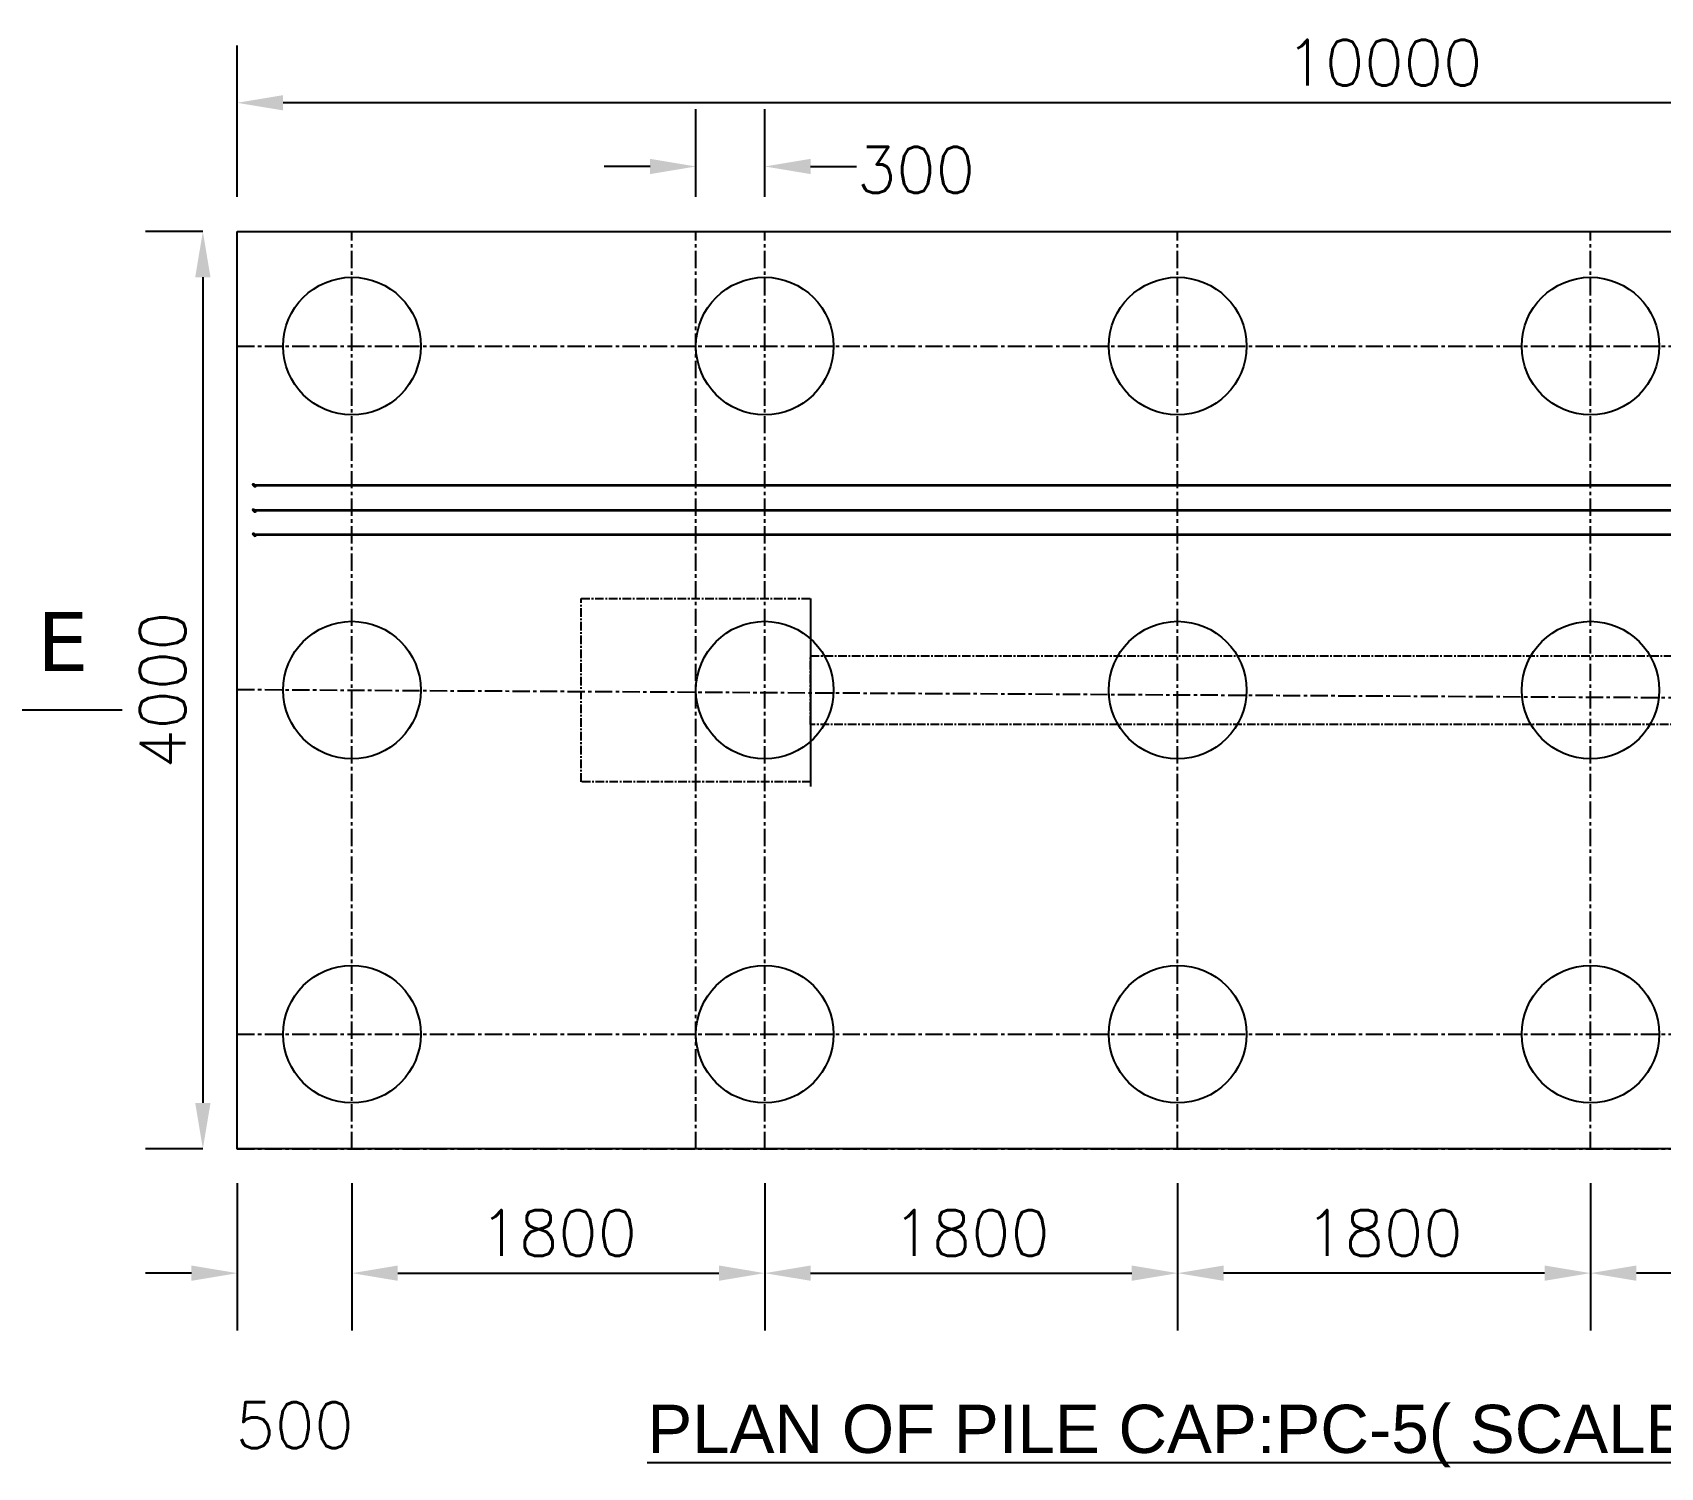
# Model space of a CAD drawing. Header units: millimetres. Extents: x 6239764 to 13047540, y 367704 to 979893.
# Drawn here: x 6545570 to 6552667, y 367859 to 374115 of the extents above; entities that cross this region are included whole.
import ezdxf

# ---------------------------------------------------------------- set-up
doc = ezdxf.new("R2010")
doc.units = ezdxf.units.MM
doc.header["$LTSCALE"] = 300
for name, pattern in [('CENTERX2', [4, 2.5, -0.5, 0.5, -0.5]), ('G', [2, 1.25, -0.25, 0.25, -0.25]), ('K', [2.5, 1.25, -0.25, 0.25, -0.25, 0.25, -0.25])]:
    doc.linetypes.add(name, pattern=pattern)
for name, color, linetype in [('05', 1, 'G'), ('07', 6, 'K'), ('DIM', 4, 'Continuous'), ('TEXT', 7, 'Continuous')]:
    doc.layers.add(name, color=color, linetype=linetype)
doc.layers.add('ROD', color=10, linetype='Continuous', lineweight=35)
doc.styles.add('1-100', font='romans.shx', dxfattribs={"height": 200})
doc.styles.add('1-37.5', font='arial.ttf')
doc.styles.add('ver', font='verdana.ttf')
doc.dimstyles.new('1-100', dxfattribs={"dimtxt": 210, "dimasz": 200, "dimexe": 250, "dimexo": 150, "dimgap": 75, "dimtad": 1, "dimdec": 0, "dimzin": 3, "dimdsep": 46, "dimtxsty": '1-100', "dimcen": 0.09, "dimclrd": 161, "dimclre": 161, "dimclrt": 161, "dimadec": 0, "dimazin": 0, "dimtfac": 1, "dimtdec": 0, "dimtofl": 0, "dimtmove": 2, "dimatfit": 3, "dimfxl": 1, "dimtolj": 1, "dimtzin": 0, "dimarcsym": 0})

# ---------------------------------------------------------------- blocks, each defined once
blk = doc.blocks.new('*D323')
at = {"layer": '07', "color": 161, "linetype": 'Continuous', "lineweight": -2, "ltscale": 0.1, "transparency": 16777216}
for p, q in [((6546962.1, 369097.6), (6546962.1, 368455.7)), ((6548762.1, 369097.6), (6548762.1, 368455.7)), ((6547162.1, 368705.7), (6548562.1, 368705.7))]:
    blk.add_line(p, q, dxfattribs=at)
at = {"layer": '07', "color": 161, "linetype": 'Continuous', "ltscale": 0.1, "transparency": 16777216}
for points in [[(6547162.1, 368739.1), (6547162.1, 368672.4), (6546962.1, 368705.7)], [(6548562.1, 368739.1), (6548562.1, 368672.4), (6548762.1, 368705.7)]]:
    blk.add_solid(points, dxfattribs=at)
at = {"layer": 'Defpoints', "color": 0, "linetype": 'Continuous', "ltscale": 0.1, "transparency": 16777216}
for p in [(6546962.1, 369247.6), (6548762.1, 369247.6), (6548762.1, 368705.7)]:
    blk.add_point(p, dxfattribs=at)
at = {"layer": '07', "color": 161, "linetype": 'Continuous', "ltscale": 0.1, "transparency": 16777216, "insert": (6547862.1, 368880.7), "char_height": 200, "attachment_point": 5, "style": '1-100'}
blk.add_mtext('\\A1;1800', dxfattribs=at)
blk = doc.blocks.new('*D324')
at = {"layer": '07', "color": 161, "linetype": 'Continuous', "lineweight": -2, "ltscale": 0.1, "transparency": 16777216}
for p, q in [((6548762.1, 369097.6), (6548762.1, 368455.7)), ((6550562.1, 369097.6), (6550562.1, 368455.7)), ((6548962.1, 368705.7), (6550362.1, 368705.7))]:
    blk.add_line(p, q, dxfattribs=at)
at = {"layer": '07', "color": 161, "linetype": 'Continuous', "ltscale": 0.1, "transparency": 16777216}
for points in [[(6548962.1, 368739.1), (6548962.1, 368672.4), (6548762.1, 368705.7)], [(6550362.1, 368739.1), (6550362.1, 368672.4), (6550562.1, 368705.7)]]:
    blk.add_solid(points, dxfattribs=at)
at = {"layer": 'Defpoints', "color": 0, "linetype": 'Continuous', "ltscale": 0.1, "transparency": 16777216}
for p in [(6548762.1, 369247.6), (6550562.1, 369247.6), (6550562.1, 368705.7)]:
    blk.add_point(p, dxfattribs=at)
at = {"layer": '07', "color": 161, "linetype": 'Continuous', "ltscale": 0.1, "transparency": 16777216, "insert": (6549662.1, 368880.7), "char_height": 200, "attachment_point": 5, "style": '1-100'}
blk.add_mtext('\\A1;1800', dxfattribs=at)
blk = doc.blocks.new('*D325')
at = {"layer": '07', "color": 161, "linetype": 'Continuous', "lineweight": -2, "ltscale": 0.1, "transparency": 16777216}
for p, q in [((6550562.1, 369097.6), (6550562.1, 368455.7)), ((6552362.1, 369097.6), (6552362.1, 368455.7)), ((6552162.1, 368705.7), (6550762.1, 368705.7))]:
    blk.add_line(p, q, dxfattribs=at)
at = {"layer": '07', "color": 161, "linetype": 'Continuous', "ltscale": 0.1, "transparency": 16777216}
for points in [[(6550762.1, 368739.1), (6550762.1, 368672.4), (6550562.1, 368705.7)], [(6552162.1, 368739.1), (6552162.1, 368672.4), (6552362.1, 368705.7)]]:
    blk.add_solid(points, dxfattribs=at)
at = {"layer": 'Defpoints', "color": 0, "linetype": 'Continuous', "ltscale": 0.1, "transparency": 16777216}
for p in [(6550562.1, 369247.6), (6552362.1, 369247.6), (6550562.1, 368705.7)]:
    blk.add_point(p, dxfattribs=at)
at = {"layer": '07', "color": 161, "linetype": 'Continuous', "ltscale": 0.1, "transparency": 16777216, "insert": (6551462.1, 368880.7), "char_height": 200, "attachment_point": 5, "style": '1-100'}
blk.add_mtext('\\A1;1800', dxfattribs=at)
blk = doc.blocks.new('*D326')
at = {"layer": '07', "color": 161, "linetype": 'Continuous', "lineweight": -2, "ltscale": 0.1, "transparency": 16777216}
for p, q in [((6552362.1, 369097.6), (6552362.1, 368455.7)), ((6554162.1, 369097.6), (6554162.1, 368455.7)), ((6553962.1, 368705.7), (6552562.1, 368705.7))]:
    blk.add_line(p, q, dxfattribs=at)
at = {"layer": '07', "color": 161, "linetype": 'Continuous', "ltscale": 0.1, "transparency": 16777216}
for points in [[(6552562.1, 368739.1), (6552562.1, 368672.4), (6552362.1, 368705.7)], [(6553962.1, 368739.1), (6553962.1, 368672.4), (6554162.1, 368705.7)]]:
    blk.add_solid(points, dxfattribs=at)
at = {"layer": 'Defpoints', "color": 0, "linetype": 'Continuous', "ltscale": 0.1, "transparency": 16777216}
for p in [(6552362.1, 369247.6), (6554162.1, 369247.6), (6552362.1, 368705.7)]:
    blk.add_point(p, dxfattribs=at)
at = {"layer": '07', "color": 161, "linetype": 'Continuous', "ltscale": 0.1, "transparency": 16777216, "insert": (6553262.1, 368880.7), "char_height": 200, "attachment_point": 5, "style": '1-100'}
blk.add_mtext('\\A1;1800', dxfattribs=at)
blk = doc.blocks.new('*D329')
at = {"layer": '07', "color": 161, "linetype": 'Continuous', "lineweight": -2, "ltscale": 0.1, "transparency": 16777216}
for p, q in [((6546462.1, 369097.6), (6546462.1, 368455.7)), ((6546962.1, 369097.6), (6546962.1, 368455.7)), ((6546262.1, 368705.7), (6546062.1, 368705.7)), ((6547162.1, 368705.7), (6547362.1, 368705.7))]:
    blk.add_line(p, q, dxfattribs=at)
at = {"layer": '07', "color": 161, "linetype": 'Continuous', "ltscale": 0.1, "transparency": 16777216}
for points in [[(6546262.1, 368739.1), (6546262.1, 368672.4), (6546462.1, 368705.7)], [(6547162.1, 368739.1), (6547162.1, 368672.4), (6546962.1, 368705.7)]]:
    blk.add_solid(points, dxfattribs=at)
at = {"layer": 'Defpoints', "color": 0, "linetype": 'Continuous', "ltscale": 0.1, "transparency": 16777216}
for p in [(6546462.1, 369247.6), (6546962.1, 369247.6), (6546962.1, 368705.7)]:
    blk.add_point(p, dxfattribs=at)
at = {"layer": '07', "color": 161, "linetype": 'Continuous', "ltscale": 0.1, "transparency": 16777216, "insert": (6546712.1, 368043.2), "char_height": 200, "attachment_point": 5, "style": '1-100'}
blk.add_mtext('\\A1;500', dxfattribs=at)
blk = doc.blocks.new('*D334')
at = {"layer": '07', "color": 161, "linetype": 'Continuous', "lineweight": -2, "ltscale": 0.1, "transparency": 16777216}
for p, q in [((6548462.1, 373397.6), (6548462.1, 373780.7)), ((6548762.1, 373397.6), (6548762.1, 373780.7)), ((6548262.1, 373530.7), (6548062.1, 373530.7)), ((6548962.1, 373530.7), (6549162.1, 373530.7))]:
    blk.add_line(p, q, dxfattribs=at)
at = {"layer": '07', "color": 161, "linetype": 'Continuous', "ltscale": 0.1, "transparency": 16777216}
for points in [[(6548262.1, 373564), (6548262.1, 373497.4), (6548462.1, 373530.7)], [(6548962.1, 373564), (6548962.1, 373497.4), (6548762.1, 373530.7)]]:
    blk.add_solid(points, dxfattribs=at)
at = {"layer": 'Defpoints', "color": 0, "linetype": 'Continuous', "ltscale": 0.1, "transparency": 16777216}
for p in [(6548762.1, 373530.7), (6548462.1, 373247.6), (6548762.1, 373247.6)]:
    blk.add_point(p, dxfattribs=at)
at = {"layer": '07', "color": 161, "linetype": 'Continuous', "ltscale": 0.1, "transparency": 16777216, "insert": (6549421.4, 373515.6), "char_height": 200, "attachment_point": 5, "style": '1-100'}
blk.add_mtext('\\A1;300', dxfattribs=at)
blk = doc.blocks.new('*D844')
at = {"layer": '07', "color": 161, "linetype": 'Continuous', "lineweight": -2, "ltscale": 0.1, "transparency": 16777216}
for p, q in [((6546462.1, 373397.6), (6546462.1, 374058.3)), ((6556462.1, 373397.6), (6556462.1, 374058.3)), ((6556262.1, 373808.3), (6546662.1, 373808.3))]:
    blk.add_line(p, q, dxfattribs=at)
at = {"layer": '07', "color": 161, "linetype": 'Continuous', "ltscale": 0.1, "transparency": 16777216}
for points in [[(6546662.1, 373841.6), (6546662.1, 373775), (6546462.1, 373808.3)], [(6556262.1, 373841.6), (6556262.1, 373775), (6556462.1, 373808.3)]]:
    blk.add_solid(points, dxfattribs=at)
at = {"layer": 'Defpoints', "color": 0, "linetype": 'Continuous', "ltscale": 0.1, "transparency": 16777216}
for p in [(6546462.1, 373808.3), (6546462.1, 373247.6), (6556462.1, 373247.6)]:
    blk.add_point(p, dxfattribs=at)
at = {"layer": '07', "color": 161, "linetype": 'Continuous', "ltscale": 0.1, "transparency": 16777216, "insert": (6551462.1, 373983.3), "char_height": 200, "attachment_point": 5, "style": '1-100'}
blk.add_mtext('\\A1;10000', dxfattribs=at)
blk = doc.blocks.new('*D845')
at = {"layer": '07', "color": 161, "linetype": 'Continuous', "lineweight": -2, "ltscale": 0.1, "transparency": 16777216}
for p, q in [((6546312.1, 373247.6), (6546062.1, 373247.6)), ((6546312.1, 373047.6), (6546312.1, 369447.6)), ((6546312.1, 369247.6), (6546062.1, 369247.6))]:
    blk.add_line(p, q, dxfattribs=at)
at = {"layer": '07', "color": 161, "linetype": 'Continuous', "ltscale": 0.1, "transparency": 16777216}
for points in [[(6546278.7, 373047.6), (6546345.4, 373047.6), (6546312.1, 373247.6)], [(6546278.7, 369447.6), (6546345.4, 369447.6), (6546312.1, 369247.6)]]:
    blk.add_solid(points, dxfattribs=at)
at = {"layer": 'Defpoints', "color": 0, "linetype": 'Continuous', "ltscale": 0.1, "transparency": 16777216}
for p in [(6546462.1, 373247.6), (6546312.1, 369247.6), (6546462.1, 369247.6)]:
    blk.add_point(p, dxfattribs=at)
at = {"layer": '07', "color": 161, "linetype": 'Continuous', "ltscale": 0.1, "transparency": 16777216, "insert": (6546137.1, 371247.6), "char_height": 200, "attachment_point": 5, "rotation": 90, "style": '1-100'}
blk.add_mtext('\\A1;4000', dxfattribs=at)

msp = doc.modelspace()

# ---------------------------------------------------------------- hatches: boundary and pattern name
at = {"layer": 'ROD'}
h = msp.add_hatch(dxfattribs=at)
h.set_pattern_fill('ANSI31', color=256)
h.set_pattern_definition([(45, (6379682.88115, 678542.50017), (-0.08838834765, 0.08838834765), [])])
h.paths.add_polyline_path([(6546543.1, 372141.1, 1), (6546530.5, 372141.1, 1)])
h = msp.add_hatch(dxfattribs=at)
h.set_pattern_fill('ANSI31', color=256)
h.set_pattern_definition([(45, (6379682.88115, 678432.26597), (-0.08838834765, 0.08838834765), [])])
h.paths.add_polyline_path([(6546543.1, 372030.8, 1), (6546530.5, 372030.8, 1)])
h = msp.add_hatch(dxfattribs=at)
h.set_pattern_fill('ANSI31', color=256)
h.set_pattern_definition([(45, (6379682.88115, 678327.28735), (-0.08838834765, 0.08838834765), [])])
h.paths.add_polyline_path([(6546543.1, 371925.9, 1), (6546530.5, 371925.9, 1)])

# ---------------------------------------------------------------- linework, layer by layer
at = {"color": 8, "linetype": 'CENTERX2', "ltscale": 0.1}
for p, q in [((6546462.1, 373247.6), (6556762.1, 373247.6)), ((6546962.1, 369247.6), (6546962.1, 373247.6)), ((6548462.1, 369247.6), (6548462.1, 373247.6)), ((6548762.1, 369247.6), (6548762.1, 373247.6)), ((6550562.1, 369247.6), (6550562.1, 373247.6)), ((6552362.1, 369247.6), (6552362.1, 373247.6)), ((6546462.1, 372747.6), (6556762.1, 372747.6)), ((6546462.1, 371250.4), (6556462.1, 371194.3)), ((6546462.1, 369747.6), (6556762.1, 369747.6)), ((6546462.1, 369247.6), (6556762.1, 369247.6))]:
    msp.add_line(p, q, dxfattribs=at)
at = {"color": 141, "ltscale": 0.1}
msp.add_line((6548962.1, 371627.6), (6548962.1, 370827.6), dxfattribs=at)
msp.add_lwpolyline([(6546462.1, 373247.6), (6556462.1, 373247.6), (6556462.1, 369247.6), (6546462.1, 369247.6)], close=True, dxfattribs=at)
at = {"color": 22, "ltscale": 0.1}
for centre in [(6546962.1, 372747.6), (6548762.1, 372747.6), (6550562.1, 372747.6), (6552362.1, 372747.6), (6546962.1, 371247.6), (6548762.1, 371247.6), (6550562.1, 371247.6), (6552362.1, 371247.6), (6546962.1, 369747.6), (6548762.1, 369747.6), (6550562.1, 369747.6), (6552362.1, 369747.6)]:
    msp.add_circle(centre, 300, dxfattribs=at)
at = {"layer": '05', "ltscale": 0.1}
for points in [[(6547962.1, 371647.6), (6548962.1, 371647.6), (6548962.1, 370847.6), (6547962.1, 370847.6)], [(6548962.1, 371397.6), (6553962.1, 371397.6), (6553962.1, 371097.6), (6548962.1, 371097.6)]]:
    msp.add_lwpolyline(points, close=True, dxfattribs=at)
at = {"layer": 'DIM', "ltscale": 3}
msp.add_line((6545126.7, 371161), (6545960.9, 371161), dxfattribs=at)
at = {"layer": 'ROD'}
for p, q in [((6546537.1, 372141.8), (6556387.1, 372141.8)), ((6546537.1, 372031.6), (6556387.1, 372031.6)), ((6546537.1, 371926.6), (6556387.1, 371926.6))]:
    msp.add_line(p, q, dxfattribs=at)

# ---------------------------------------------------------------- texts
at = {"lineweight": 25, "style": 'ver'}
msp.add_text('E', height=258.5, dxfattribs=at).set_placement((6545589, 371330.4))
at = {"layer": 'TEXT', "linetype": 'Continuous', "ltscale": 0.5, "insert": (6548168.5, 368131.9), "char_height": 210, "attachment_point": 1, "style": '1-37.5'}
msp.add_mtext('{\\L PLAN OF PILE CAP:PC-5( SCALE=1:60)}', dxfattribs=at)

# ---------------------------------------------------------------- dimensions: what is measured, and where the dimension line sits
at = {"layer": '07', "color": 6, "linetype": 'Continuous', "ltscale": 0.1}
for base, p1, p2, picture, middle in [((6546462.1, 373808.3), (6556462.1, 373247.6), (6546462.1, 373247.6), '*D844', (6551462.1, 373983.3)), ((6546962.1, 368705.7), (6546462.1, 369247.6), (6546962.1, 369247.6), '*D329', (6546712.1, 368043.2)), ((6548762.1, 368705.7), (6546962.1, 369247.6), (6548762.1, 369247.6), '*D323', (6547862.1, 368880.7)), ((6550562.1, 368705.7), (6548762.1, 369247.6), (6550562.1, 369247.6), '*D324', (6549662.1, 368880.7)), ((6550562.1, 368705.7), (6552362.1, 369247.6), (6550562.1, 369247.6), '*D325', (6551462.1, 368880.7)), ((6552362.1, 368705.7), (6554162.1, 369247.6), (6552362.1, 369247.6), '*D326', (6553262.1, 368880.7))]:
    dim = msp.add_linear_dim(base=base, p1=p1, p2=p2, dimstyle='1-100', dxfattribs=at)
    dim.commit()
    dim.dimension.update_dxf_attribs({"geometry": picture, "text_midpoint": middle})
dim = msp.add_linear_dim(base=(6548762.1, 373530.7), p1=(6548462.1, 373247.6), p2=(6548762.1, 373247.6), dimstyle='1-100', dxfattribs=at)
dim.commit()
dim.dimension.update_dxf_attribs({"geometry": '*D334', "text_midpoint": (6549421.4, 373515.6), "dimtype": 160})
dim = msp.add_linear_dim(base=(6546312.1, 369247.6), p1=(6546462.1, 373247.6), p2=(6546462.1, 369247.6), angle=90, dimstyle='1-100', dxfattribs=at)
dim.commit()
dim.dimension.update_dxf_attribs({"geometry": '*D845', "text_midpoint": (6546137.1, 371247.6)})

doc.saveas('drawing.dxf')
